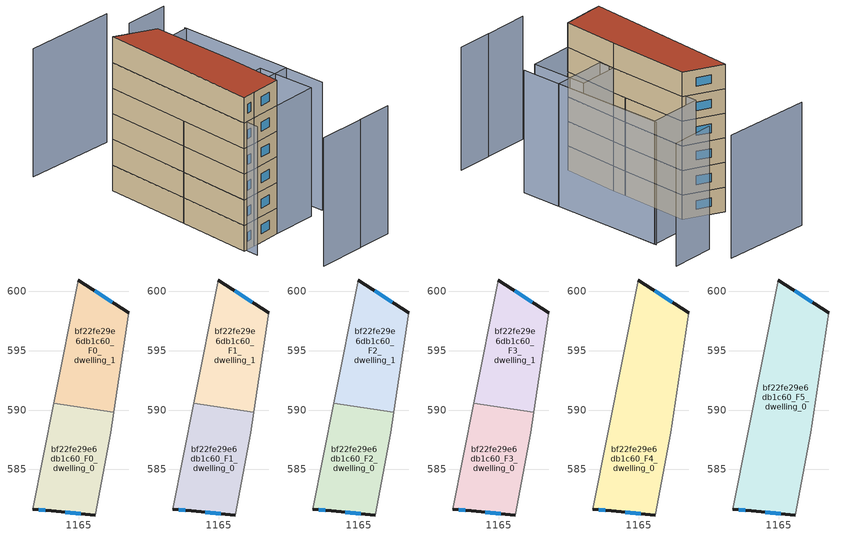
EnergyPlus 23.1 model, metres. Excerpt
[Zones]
bf22fe29e6db1c60_F0_dwelling_0
 floor ground (EU_floor_Construction): 1167.97,589.81 1167.71,588.08 1166.39,581.16 1162.68,581.51 1161.12,581.66 1162.9,590.58 z0
 wall outside (EU_wall_Construction): 1161.12,581.66 1162.68,581.51 1166.39,581.16 z0:3
 wall adiabatic (EU_wall_Construction): 1166.39,581.16 1167.71,588.08 1167.97,589.81 / 1162.9,590.58 1161.12,581.66 z0:3
 wall to bf22fe29e6db1c60_F0_dwelling_1 (EU_wall_Construction): 1167.97,589.81 1162.9,590.58 z0:3
 window (EU_Window_Construction): 1163.88,581.39 1165.18,581.27 / 1161.63,581.61 1162.17,581.56 z0.98:2.02
bf22fe29e6db1c60_F0_dwelling_1
 floor ground (EU_floor_Construction): 1169.24,598.21 1167.97,589.81 1162.9,590.58 1164.98,600.96 z0
 wall outside (EU_wall_Construction): 1169.24,598.21 1164.98,600.96 z0:3
 wall adiabatic (EU_wall_Construction): 1164.98,600.96 1162.9,590.58 / 1167.97,589.81 1169.24,598.21 z0:3
 window (EU_Window_Construction): 1167.85,599.1 1166.36,600.06 z0.98:2.02
bf22fe29e6db1c60_F1_dwelling_0
 floor to bf22fe29e6db1c60_F0_dwelling_0 (EU_floor_Construction): 1167.97,589.81 1167.71,588.08 1166.39,581.16 1162.68,581.51 1161.12,581.66 1162.9,590.58 z3
 wall outside (EU_wall_Construction): 1161.12,581.66 1162.68,581.51 1166.39,581.16 z3:6
 wall adiabatic (EU_wall_Construction): 1166.39,581.16 1167.71,588.08 1167.97,589.81 / 1162.9,590.58 1161.12,581.66 z3:6
 wall to bf22fe29e6db1c60_F1_dwelling_1 (EU_wall_Construction): 1167.97,589.81 1162.9,590.58 z3:6
 window (EU_Window_Construction): 1163.88,581.39 1165.18,581.27 / 1161.63,581.61 1162.17,581.56 z3.98:5.02
bf22fe29e6db1c60_F1_dwelling_1
 floor to bf22fe29e6db1c60_F0_dwelling_1 (EU_floor_Construction): 1169.24,598.21 1167.97,589.81 1162.9,590.58 1164.98,600.96 z3
 wall outside (EU_wall_Construction): 1169.24,598.21 1164.98,600.96 z3:6
 wall adiabatic (EU_wall_Construction): 1164.98,600.96 1162.9,590.58 / 1167.97,589.81 1169.24,598.21 z3:6
 window (EU_Window_Construction): 1167.85,599.1 1166.36,600.06 z3.98:5.02
bf22fe29e6db1c60_F2_dwelling_0
 floor to bf22fe29e6db1c60_F1_dwelling_0 (EU_floor_Construction): 1167.97,589.81 1167.71,588.08 1166.39,581.16 1162.68,581.51 1161.12,581.66 1162.9,590.58 z6
 wall outside (EU_wall_Construction): 1161.12,581.66 1162.68,581.51 1166.39,581.16 z6:9
 wall adiabatic (EU_wall_Construction): 1166.39,581.16 1167.71,588.08 1167.97,589.81 / 1162.9,590.58 1161.12,581.66 z6:9
 wall to bf22fe29e6db1c60_F2_dwelling_1 (EU_wall_Construction): 1167.97,589.81 1162.9,590.58 z6:9
 window (EU_Window_Construction): 1163.88,581.39 1165.18,581.27 / 1161.63,581.61 1162.17,581.56 z6.98:8.02
bf22fe29e6db1c60_F2_dwelling_1
 floor to bf22fe29e6db1c60_F1_dwelling_1 (EU_floor_Construction): 1169.24,598.21 1167.97,589.81 1162.9,590.58 1164.98,600.96 z6
 wall outside (EU_wall_Construction): 1169.24,598.21 1164.98,600.96 z6:9
 wall adiabatic (EU_wall_Construction): 1164.98,600.96 1162.9,590.58 / 1167.97,589.81 1169.24,598.21 z6:9
 window (EU_Window_Construction): 1167.85,599.1 1166.36,600.06 z6.98:8.02
bf22fe29e6db1c60_F3_dwelling_0
 floor to bf22fe29e6db1c60_F2_dwelling_0 (EU_floor_Construction): 1167.97,589.81 1167.71,588.08 1166.39,581.16 1162.68,581.51 1161.12,581.66 1162.9,590.58 z9
 wall outside (EU_wall_Construction): 1161.12,581.66 1162.68,581.51 1166.39,581.16 z9:12
 wall adiabatic (EU_wall_Construction): 1166.39,581.16 1167.71,588.08 1167.97,589.81 / 1162.9,590.58 1161.12,581.66 z9:12
 wall to bf22fe29e6db1c60_F3_dwelling_1 (EU_wall_Construction): 1167.97,589.81 1162.9,590.58 z9:12
 window (EU_Window_Construction): 1163.88,581.39 1165.18,581.27 / 1161.63,581.61 1162.17,581.56 z9.98:11.02
bf22fe29e6db1c60_F3_dwelling_1
 floor to bf22fe29e6db1c60_F2_dwelling_1 (EU_floor_Construction): 1169.24,598.21 1167.97,589.81 1162.9,590.58 1164.98,600.96 z9
 wall outside (EU_wall_Construction): 1169.24,598.21 1164.98,600.96 z9:12
 wall adiabatic (EU_wall_Construction): 1164.98,600.96 1162.9,590.58 / 1167.97,589.81 1169.24,598.21 z9:12
 window (EU_Window_Construction): 1167.85,599.1 1166.36,600.06 z9.98:11.02
bf22fe29e6db1c60_F4_dwelling_0
 floor to bf22fe29e6db1c60_F3_dwelling_0 (EU_floor_Construction): 1167.97,589.81 1167.71,588.08 1166.39,581.16 1162.68,581.51 1161.12,581.66 1162.9,590.58 z12
 floor to bf22fe29e6db1c60_F3_dwelling_1 (EU_floor_Construction): 1169.24,598.21 1167.97,589.81 1162.9,590.58 1164.98,600.96 z12
 wall outside (EU_wall_Construction): 1169.24,598.21 1164.98,600.96 / 1161.12,581.66 1162.68,581.51 1166.39,581.16 z12:15
 wall adiabatic (EU_wall_Construction): 1166.39,581.16 1167.71,588.08 1169.24,598.21 / 1164.98,600.96 1161.12,581.66 z12:15
 window (EU_Window_Construction): 1167.85,599.1 1166.36,600.06 / 1163.88,581.39 1165.18,581.27 / 1161.63,581.61 1162.17,581.56 z12.98:14.02
bf22fe29e6db1c60_F5_dwelling_0
 floor to bf22fe29e6db1c60_F4_dwelling_0 (EU_floor_Construction): 1169.24,598.21 1167.71,588.08 1166.39,581.16 1162.68,581.51 1161.12,581.66 1164.98,600.96 z15
 wall outside (EU_wall_Construction): 1169.24,598.21 1164.98,600.96 / 1161.12,581.66 1162.68,581.51 1166.39,581.16 z15:18
 wall adiabatic (EU_wall_Construction): 1166.39,581.16 1167.71,588.08 1169.24,598.21 / 1164.98,600.96 1161.12,581.66 z15:18
 window (EU_Window_Construction): 1167.85,599.1 1166.36,600.06 / 1163.88,581.39 1165.18,581.27 / 1161.63,581.61 1162.17,581.56 z15.98:17.02
 roof outside (EU_roof_Construction): 1166.39,581.16 1167.71,588.08 1169.24,598.21 1164.98,600.96 1161.12,581.66 1162.68,581.51 z18
shading: 1168.59,572.14 1172.89,571.55 / 1162.98,572.86 1168.65,572.11 / 1173.58,580.33 1175.88,599.28 / 1164.98,600.96 1161.13,580.06 / 1173.95,607.87 1162.96,609.65 / 1178.85,603.96 1173.49,604.69 / 1172.63,587.5 1171.8,580.52 / 1171.8,580.52 1166.39,581.16 / 1166.39,581.16 1167.22,588.14 / 1167.22,588.14 1172.63,587.5 / 1175.86,599.08 1174.18,585.26 / 1174.18,585.26 1167.47,586.07 / 1167.47,586.07 1169.15,599.89 / 1169.15,599.89 1175.86,599.08 z0:15
[Building]
EU S2 Campaign: North Axis=0; Terrain=City; Solar Distribution=FullExterior
[Site:Location]
Bologna: Latitude=44.5; Longitude=11.25; Time Zone=1; Elevation=37
[SizingPeriod:WeatherFileDays]
AnnualSizingPeriod: Begin Month=1; Begin Day of Month=1; End Month=12; End Day of Month=31; Day of Week for Start Day=Monday; Use Weather File Daylight Saving Period=No; Use Weather File Rain and Snow Indicators=No
[MATERIAL]
EU_InternalMass_Material: Roughness=MediumRough; Thickness=0.1; Conductivity=1; Density=1800; Specific Heat=900; Thermal Absorptance=0.9; Solar Absorptance=0.7; Visible Absorptance=0.7
[MATERIAL:NOMASS] Roughness=MediumRough; Thermal Absorptance=0.9; Solar Absorptance=0.7; Visible Absorptance=0.7
Name | Thermal Resistance
EU_wall_NoMass | 0.905828
EU_roof_NoMass | 0.37593
EU_floor_NoMass | 0.67114
[WINDOWMATERIAL:SIMPLEGLAZINGSYSTEM]
EU_Window_SimpleGlazing: UFactor=4.52486; Solar Heat Gain Coefficient=0.85; Visible Transmittance=0.85
[CONSTRUCTION]
EU_wall_Construction: EU_wall_NoMass
EU_roof_Construction: EU_roof_NoMass
EU_floor_Construction: EU_floor_NoMass
EU_Window_Construction: EU_Window_SimpleGlazing
EU_InternalMass_Construction: EU_InternalMass_Material
[ZONE] Type=1; Multiplier=1; Ceiling Height=autocalculate; Floor Area=autocalculate; Part of Total Floor Area=Yes
Name | Volume
bf22fe29e6db1c60_F0_dwelling_0; bf22fe29e6db1c60_F1_dwelling_0; bf22fe29e6db1c60_F2_dwelling_0; bf22fe29e6db1c60_F3_dwelling_0 | 140.174
bf22fe29e6db1c60_F4_dwelling_0 | 280.347
bf22fe29e6db1c60_F5_dwelling_0 | 280.355
bf22fe29e6db1c60_F0_dwelling_1 | 140.172
bf22fe29e6db1c60_F1_dwelling_1; bf22fe29e6db1c60_F2_dwelling_1; bf22fe29e6db1c60_F3_dwelling_1 | 140.173
[INTERNALMASS] Construction=EU_InternalMass_Construction
Name | Zone or ZoneList | Surface Area
bf22fe29e6db1c60_F0_dwelling_0_EU_InternalMass | bf22fe29e6db1c60_F0_dwelling_0 | 46.7247
bf22fe29e6db1c60_F0_dwelling_1_EU_InternalMass | bf22fe29e6db1c60_F0_dwelling_1 | 46.7241
bf22fe29e6db1c60_F1_dwelling_0_EU_InternalMass | bf22fe29e6db1c60_F1_dwelling_0 | 46.7247
bf22fe29e6db1c60_F1_dwelling_1_EU_InternalMass | bf22fe29e6db1c60_F1_dwelling_1 | 46.7241
bf22fe29e6db1c60_F2_dwelling_0_EU_InternalMass | bf22fe29e6db1c60_F2_dwelling_0 | 46.7247
bf22fe29e6db1c60_F2_dwelling_1_EU_InternalMass | bf22fe29e6db1c60_F2_dwelling_1 | 46.7241
bf22fe29e6db1c60_F3_dwelling_0_EU_InternalMass | bf22fe29e6db1c60_F3_dwelling_0 | 46.7247
bf22fe29e6db1c60_F3_dwelling_1_EU_InternalMass | bf22fe29e6db1c60_F3_dwelling_1 | 46.7241
bf22fe29e6db1c60_F4_dwelling_0_EU_InternalMass | bf22fe29e6db1c60_F4_dwelling_0 | 93.4513
bf22fe29e6db1c60_F5_dwelling_0_EU_InternalMass | bf22fe29e6db1c60_F5_dwelling_0 | 93.4513
[OTHEREQUIPMENT] Fuel Type=Electricity; Design Level Calculation Method=Watts/Area; Power per Zone Floor Area=1; Fraction Latent=0; Fraction Radiant=0; Fraction Lost=0; Carbon Dioxide Generation Rate=0; EndUse Subcategory=EU_Step8_InternalGains
Name | Zone or ZoneList or Space or SpaceList | Schedule
EU_Step8_InternalGain_bf22fe29e6db1c60_F0_dwelling_0_f000 | bf22fe29e6db1c60_F0_dwelling_0 | EU_Step8_GainSchedule_bf22fe29e6db1c60_F0_dwelling_0_f000
EU_Step8_InternalGain_bf22fe29e6db1c60_F0_dwelling_1_f000 | bf22fe29e6db1c60_F0_dwelling_1 | EU_Step8_GainSchedule_bf22fe29e6db1c60_F0_dwelling_1_f000
EU_Step8_InternalGain_bf22fe29e6db1c60_F1_dwelling_0_f000 | bf22fe29e6db1c60_F1_dwelling_0 | EU_Step8_GainSchedule_bf22fe29e6db1c60_F1_dwelling_0_f000
EU_Step8_InternalGain_bf22fe29e6db1c60_F1_dwelling_1_f000 | bf22fe29e6db1c60_F1_dwelling_1 | EU_Step8_GainSchedule_bf22fe29e6db1c60_F1_dwelling_1_f000
EU_Step8_InternalGain_bf22fe29e6db1c60_F2_dwelling_0_f000 | bf22fe29e6db1c60_F2_dwelling_0 | EU_Step8_GainSchedule_bf22fe29e6db1c60_F2_dwelling_0_f000
EU_Step8_InternalGain_bf22fe29e6db1c60_F2_dwelling_1_f000 | bf22fe29e6db1c60_F2_dwelling_1 | EU_Step8_GainSchedule_bf22fe29e6db1c60_F2_dwelling_1_f000
EU_Step8_InternalGain_bf22fe29e6db1c60_F3_dwelling_0_f000 | bf22fe29e6db1c60_F3_dwelling_0 | EU_Step8_GainSchedule_bf22fe29e6db1c60_F3_dwelling_0_f000
EU_Step8_InternalGain_bf22fe29e6db1c60_F3_dwelling_1_f000 | bf22fe29e6db1c60_F3_dwelling_1 | EU_Step8_GainSchedule_bf22fe29e6db1c60_F3_dwelling_1_f000
EU_Step8_InternalGain_bf22fe29e6db1c60_F4_dwelling_0_f000 | bf22fe29e6db1c60_F4_dwelling_0 | EU_Step8_GainSchedule_bf22fe29e6db1c60_F4_dwelling_0_f000
EU_Step8_InternalGain_bf22fe29e6db1c60_F5_dwelling_0_f000 | bf22fe29e6db1c60_F5_dwelling_0 | EU_Step8_GainSchedule_bf22fe29e6db1c60_F5_dwelling_0_f000
[ZONEVENTILATION:DESIGNFLOWRATE] Schedule=EU_AlwaysOn; Design Flow Rate Calculation Method=AirChanges/Hour; Air Changes per Hour=0.73129; Ventilation Type=Natural; Fan Pressure Rise=0; Fan Total Efficiency=1; Constant Term Coefficient=1; Temperature Term Coefficient=0; Velocity Term Coefficient=0; Velocity Squared Term Coefficient=0; Minimum Indoor Temperature=-100; Maximum Indoor Temperature=100; Delta Temperature=-100; Minimum Outdoor Temperature=-100; Maximum Outdoor Temperature=100; Maximum Wind Speed=40
Name | Zone or ZoneList or Space or SpaceList
EU_ConstantAir_bf22fe29e6db1c60_F0_dwelling_0 | bf22fe29e6db1c60_F0_dwelling_0
EU_ConstantAir_bf22fe29e6db1c60_F0_dwelling_1 | bf22fe29e6db1c60_F0_dwelling_1
EU_ConstantAir_bf22fe29e6db1c60_F1_dwelling_0 | bf22fe29e6db1c60_F1_dwelling_0
EU_ConstantAir_bf22fe29e6db1c60_F1_dwelling_1 | bf22fe29e6db1c60_F1_dwelling_1
EU_ConstantAir_bf22fe29e6db1c60_F2_dwelling_0 | bf22fe29e6db1c60_F2_dwelling_0
EU_ConstantAir_bf22fe29e6db1c60_F2_dwelling_1 | bf22fe29e6db1c60_F2_dwelling_1
EU_ConstantAir_bf22fe29e6db1c60_F3_dwelling_0 | bf22fe29e6db1c60_F3_dwelling_0
EU_ConstantAir_bf22fe29e6db1c60_F3_dwelling_1 | bf22fe29e6db1c60_F3_dwelling_1
EU_ConstantAir_bf22fe29e6db1c60_F4_dwelling_0 | bf22fe29e6db1c60_F4_dwelling_0
EU_ConstantAir_bf22fe29e6db1c60_F5_dwelling_0 | bf22fe29e6db1c60_F5_dwelling_0
[HVACTEMPLATE:THERMOSTAT] Constant Heating Setpoint=20; Constant Cooling Setpoint=50
EU_HeatOnly_bf22fe29e6db1c60_F0_dwelling_0; EU_HeatOnly_bf22fe29e6db1c60_F0_dwelling_1; EU_HeatOnly_bf22fe29e6db1c60_F1_dwelling_0; EU_HeatOnly_bf22fe29e6db1c60_F1_dwelling_1; EU_HeatOnly_bf22fe29e6db1c60_F2_dwelling_0; EU_HeatOnly_bf22fe29e6db1c60_F2_dwelling_1; EU_HeatOnly_bf22fe29e6db1c60_F3_dwelling_0; EU_HeatOnly_bf22fe29e6db1c60_F3_dwelling_1; EU_HeatOnly_bf22fe29e6db1c60_F4_dwelling_0; EU_HeatOnly_bf22fe29e6db1c60_F5_dwelling_0
[HVACTEMPLATE:ZONE:IDEALLOADSAIRSYSTEM] System Availability Schedule=EU_AlwaysOn; Maximum Heating Supply Air Temperature=50; Minimum Cooling Supply Air Temperature=13; Maximum Heating Supply Air Humidity Ratio=0.0156; Minimum Cooling Supply Air Humidity Ratio=0.0077; Heating Limit=NoLimit; Cooling Limit=NoLimit; Heating Availability Schedule=EU_AlwaysOn; Cooling Availability Schedule=EU_CoolingOff; Dehumidification Control Type=ConstantSensibleHeatRatio; Cooling Sensible Heat Ratio=0.7; Dehumidification Setpoint=60; Humidification Control Type=None; Humidification Setpoint=30; Outdoor Air Method=None; Outdoor Air Flow Rate per Person=0.00944; Outdoor Air Flow Rate per Zone Floor Area=0; Outdoor Air Flow Rate per Zone=0; Demand Controlled Ventilation Type=None; Outdoor Air Economizer Type=NoEconomizer; Heat Recovery Type=None; Sensible Heat Recovery Effectiveness=0.7; Latent Heat Recovery Effectiveness=0.65
Name | Template Thermostat
bf22fe29e6db1c60_F0_dwelling_0 | EU_HeatOnly_bf22fe29e6db1c60_F0_dwelling_0
bf22fe29e6db1c60_F0_dwelling_1 | EU_HeatOnly_bf22fe29e6db1c60_F0_dwelling_1
bf22fe29e6db1c60_F1_dwelling_0 | EU_HeatOnly_bf22fe29e6db1c60_F1_dwelling_0
bf22fe29e6db1c60_F1_dwelling_1 | EU_HeatOnly_bf22fe29e6db1c60_F1_dwelling_1
bf22fe29e6db1c60_F2_dwelling_0 | EU_HeatOnly_bf22fe29e6db1c60_F2_dwelling_0
bf22fe29e6db1c60_F2_dwelling_1 | EU_HeatOnly_bf22fe29e6db1c60_F2_dwelling_1
bf22fe29e6db1c60_F3_dwelling_0 | EU_HeatOnly_bf22fe29e6db1c60_F3_dwelling_0
bf22fe29e6db1c60_F3_dwelling_1 | EU_HeatOnly_bf22fe29e6db1c60_F3_dwelling_1
bf22fe29e6db1c60_F4_dwelling_0 | EU_HeatOnly_bf22fe29e6db1c60_F4_dwelling_0
bf22fe29e6db1c60_F5_dwelling_0 | EU_HeatOnly_bf22fe29e6db1c60_F5_dwelling_0
[SIZING:ZONE] Zone Cooling Design Supply Air Temperature Input Method=SupplyAirTemperature; Zone Cooling Design Supply Air Temperature=13; Zone Heating Design Supply Air Temperature Input Method=SupplyAirTemperature; Zone Heating Design Supply Air Temperature=50; Zone Cooling Design Supply Air Humidity Ratio=0.008; Zone Heating Design Supply Air Humidity Ratio=0.008; Cooling Design Air Flow Method=DesignDay; Cooling Design Air Flow Rate=0; Cooling Minimum Air Flow per Zone Floor Area=0.000762; Cooling Minimum Air Flow=0; Cooling Minimum Air Flow Fraction=0.2; Heating Design Air Flow Method=DesignDay; Heating Design Air Flow Rate=0; Heating Maximum Air Flow per Zone Floor Area=0.002032; Heating Maximum Air Flow=0.141576; Heating Maximum Air Flow Fraction=0.3; Account for Dedicated Outdoor Air System=No; Dedicated Outdoor Air System Control Strategy=NeutralSupplyAir; Dedicated Outdoor Air Low Setpoint Temperature for Design=autosize; Dedicated Outdoor Air High Setpoint Temperature for Design=autosize; Zone Load Sizing Method=Sensible Load Only No Latent Load; Zone Latent Cooling Design Supply Air Humidity Ratio Input Method=HumidityRatioDifference; Zone Cooling Design Supply Air Humidity Ratio Difference=0.005; Zone Latent Heating Design Supply Air Humidity Ratio Input Method=HumidityRatioDifference; Zone Humidification Design Supply Air Humidity Ratio Difference=0.005
bf22fe29e6db1c60_F0_dwelling_0; bf22fe29e6db1c60_F0_dwelling_1; bf22fe29e6db1c60_F1_dwelling_0; bf22fe29e6db1c60_F1_dwelling_1; bf22fe29e6db1c60_F2_dwelling_0; bf22fe29e6db1c60_F2_dwelling_1; bf22fe29e6db1c60_F3_dwelling_0; bf22fe29e6db1c60_F3_dwelling_1; bf22fe29e6db1c60_F4_dwelling_0; bf22fe29e6db1c60_F5_dwelling_0
[SCHEDULE:CONSTANT]
Name | Hourly Value
EU_AlwaysOn | 1
EU_CoolingOff | 0
[SCHEDULE:FILE] Column Number=1; Rows to Skip at Top=0; Number of Hours of Data=8760; Column Separator=Comma; Interpolate to Timestep=No; Minutes per Item=60; Adjust Schedule for Daylight Savings=Yes
Name | File
EU_Step8_GainSchedule_bf22fe29e6db1c60_F0_dwelling_0_f000 | ../../schedules/bf22fe29e6db1c60/bf22fe29e6db1c60_F0_dwelling_0_f000_gain.csv
EU_Step8_GainSchedule_bf22fe29e6db1c60_F0_dwelling_1_f000 | ../../schedules/bf22fe29e6db1c60/bf22fe29e6db1c60_F0_dwelling_1_f000_gain.csv
EU_Step8_GainSchedule_bf22fe29e6db1c60_F1_dwelling_0_f000 | ../../schedules/bf22fe29e6db1c60/bf22fe29e6db1c60_F1_dwelling_0_f000_gain.csv
EU_Step8_GainSchedule_bf22fe29e6db1c60_F1_dwelling_1_f000 | ../../schedules/bf22fe29e6db1c60/bf22fe29e6db1c60_F1_dwelling_1_f000_gain.csv
EU_Step8_GainSchedule_bf22fe29e6db1c60_F2_dwelling_0_f000 | ../../schedules/bf22fe29e6db1c60/bf22fe29e6db1c60_F2_dwelling_0_f000_gain.csv
EU_Step8_GainSchedule_bf22fe29e6db1c60_F2_dwelling_1_f000 | ../../schedules/bf22fe29e6db1c60/bf22fe29e6db1c60_F2_dwelling_1_f000_gain.csv
EU_Step8_GainSchedule_bf22fe29e6db1c60_F3_dwelling_0_f000 | ../../schedules/bf22fe29e6db1c60/bf22fe29e6db1c60_F3_dwelling_0_f000_gain.csv
EU_Step8_GainSchedule_bf22fe29e6db1c60_F3_dwelling_1_f000 | ../../schedules/bf22fe29e6db1c60/bf22fe29e6db1c60_F3_dwelling_1_f000_gain.csv
EU_Step8_GainSchedule_bf22fe29e6db1c60_F4_dwelling_0_f000 | ../../schedules/bf22fe29e6db1c60/bf22fe29e6db1c60_F4_dwelling_0_f000_gain.csv
EU_Step8_GainSchedule_bf22fe29e6db1c60_F5_dwelling_0_f000 | ../../schedules/bf22fe29e6db1c60/bf22fe29e6db1c60_F5_dwelling_0_f000_gain.csv
